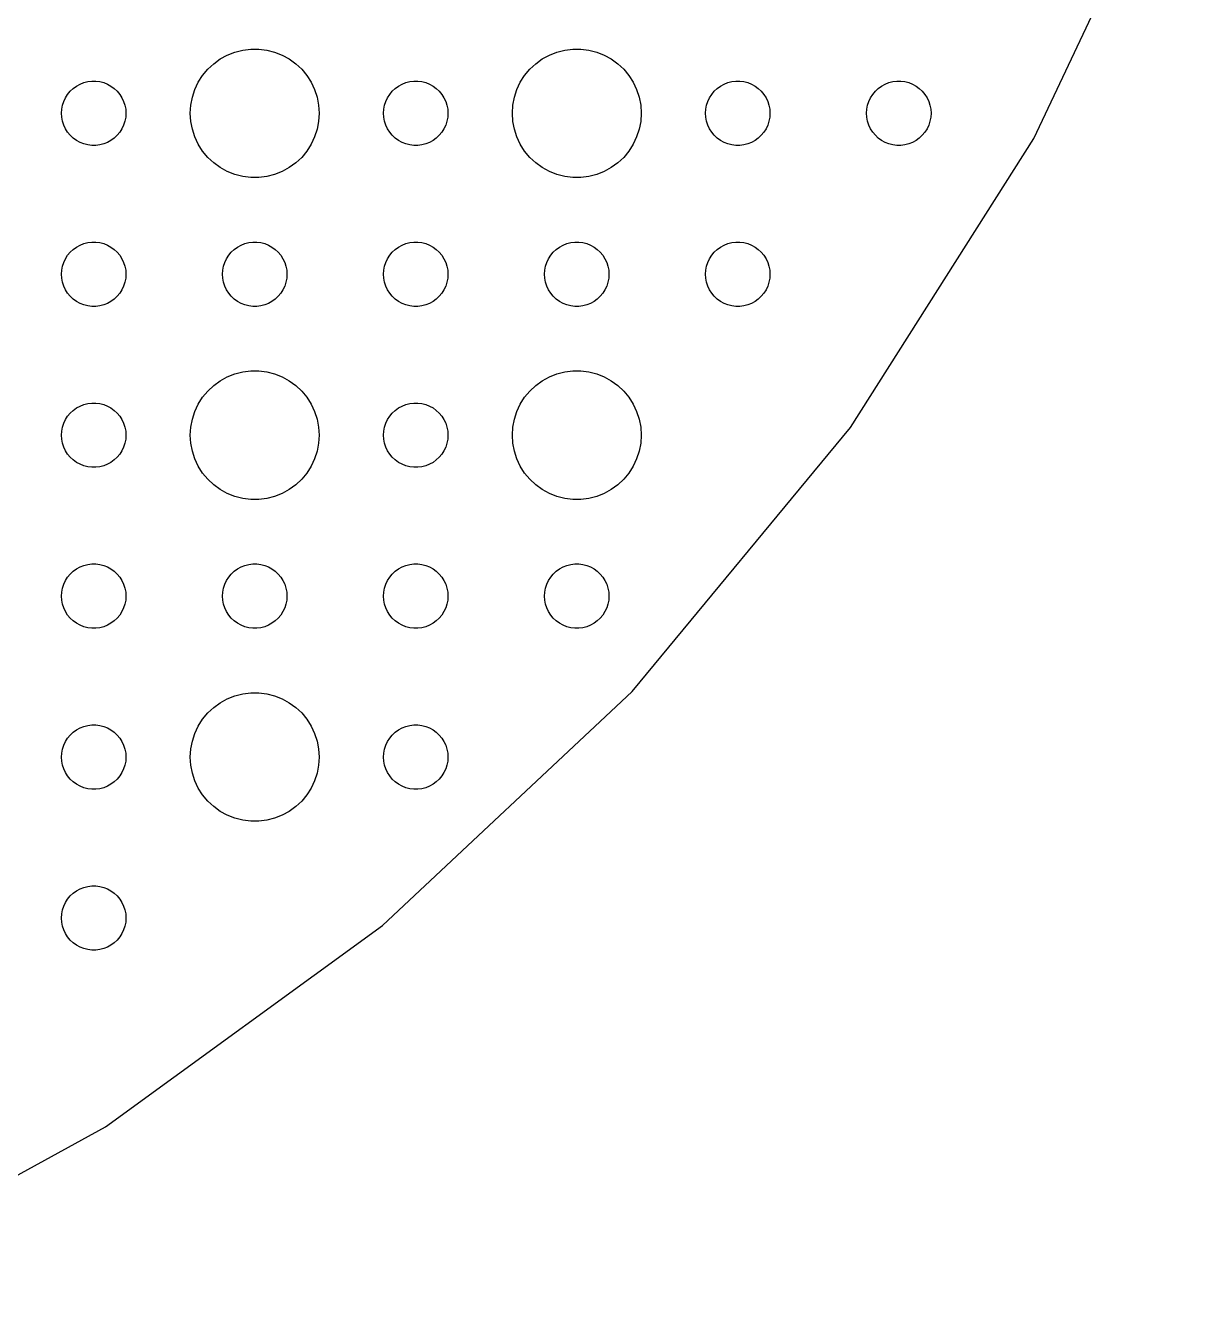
# Model space of a CAD drawing. Header units: metres. Extents: x -127 to 127, y -127 to 127.
# Drawn here: x 64.3 to 118.1, y -114.9 to -55.9 of the extents above; entities that cross this region are included whole.
import ezdxf

# ---------------------------------------------------------------- set-up
doc = ezdxf.new("R2010")
doc.units = ezdxf.units.M

msp = doc.modelspace()

# ---------------------------------------------------------------- linework, layer by layer
for p, q in [((111.291, -61.1827), (118.082, -46.7518)), ((73.7227, -57.2855), (74.073, -57.1468)), ((74.073, -57.1468), (74.4379, -57.0531)), ((74.4379, -57.0531), (74.8116, -57.0059)), ((74.8116, -57.0059), (75.1884, -57.0059)), ((75.1884, -57.0059), (75.5621, -57.0531)), ((75.5621, -57.0531), (75.927, -57.1468)), ((75.927, -57.1468), (76.2773, -57.2855)), ((88.7227, -57.2855), (89.073, -57.1468)), ((89.073, -57.1468), (89.4379, -57.0531)), ((89.4379, -57.0531), (89.8116, -57.0059)), ((89.8116, -57.0059), (90.1884, -57.0059)), ((90.1884, -57.0059), (90.5621, -57.0531)), ((90.5621, -57.0531), (90.927, -57.1468)), ((90.927, -57.1468), (91.2773, -57.2855)), ((72.8131, -57.9464), (73.0877, -57.6885)), ((73.0877, -57.6885), (73.3925, -57.467)), ((73.3925, -57.467), (73.7227, -57.2855)), ((76.2773, -57.2855), (76.6075, -57.467)), ((76.6075, -57.467), (76.9123, -57.6885)), ((76.9123, -57.6885), (77.1869, -57.9464)), ((87.8131, -57.9464), (88.0877, -57.6885)), ((88.0877, -57.6885), (88.3925, -57.467)), ((88.3925, -57.467), (88.7227, -57.2855)), ((91.2773, -57.2855), (91.6075, -57.467)), ((91.6075, -57.467), (91.9123, -57.6885)), ((91.9123, -57.6885), (92.1869, -57.9464)), ((72.3711, -58.5547), (72.573, -58.2366)), ((72.573, -58.2366), (72.8131, -57.9464)), ((77.1869, -57.9464), (77.427, -58.2366)), ((77.427, -58.2366), (77.6289, -58.5547)), ((87.3711, -58.5547), (87.573, -58.2366)), ((87.573, -58.2366), (87.8131, -57.9464)), ((92.1869, -57.9464), (92.427, -58.2366)), ((92.427, -58.2366), (92.6289, -58.5547)), ((66.2865, -59.1183), (66.4065, -58.9732)), ((66.4065, -58.9732), (66.5439, -58.8442)), ((66.5439, -58.8442), (66.6963, -58.7335)), ((66.6963, -58.7335), (66.8613, -58.6428)), ((66.8613, -58.6428), (67.0365, -58.5734)), ((67.0365, -58.5734), (67.2189, -58.5266)), ((67.2189, -58.5266), (67.4058, -58.503)), ((67.4058, -58.503), (67.5942, -58.503)), ((67.5942, -58.503), (67.7811, -58.5266)), ((67.7811, -58.5266), (67.9635, -58.5734)), ((67.9635, -58.5734), (68.1387, -58.6428)), ((68.1387, -58.6428), (68.3037, -58.7335)), ((68.3037, -58.7335), (68.4561, -58.8442)), ((68.4561, -58.8442), (68.5934, -58.9732)), ((68.5934, -58.9732), (68.7135, -59.1183)), ((72.0943, -59.2539), (72.2107, -58.8956)), ((72.2107, -58.8956), (72.3711, -58.5547)), ((77.6289, -58.5547), (77.7893, -58.8956)), ((77.7893, -58.8956), (77.9057, -59.2539)), ((81.2865, -59.1183), (81.4065, -58.9732)), ((81.4065, -58.9732), (81.5439, -58.8442)), ((81.5439, -58.8442), (81.6963, -58.7335)), ((81.6963, -58.7335), (81.8613, -58.6428)), ((81.8613, -58.6428), (82.0365, -58.5734)), ((82.0365, -58.5734), (82.2189, -58.5266)), ((82.2189, -58.5266), (82.4058, -58.503)), ((82.4058, -58.503), (82.5942, -58.503)), ((82.5942, -58.503), (82.7811, -58.5266)), ((82.7811, -58.5266), (82.9635, -58.5734)), ((82.9635, -58.5734), (83.1387, -58.6428)), ((83.1387, -58.6428), (83.3037, -58.7335)), ((83.3037, -58.7335), (83.4561, -58.8442)), ((83.4561, -58.8442), (83.5934, -58.9732)), ((83.5934, -58.9732), (83.7135, -59.1183)), ((87.0943, -59.2539), (87.2107, -58.8956)), ((87.2107, -58.8956), (87.3711, -58.5547)), ((92.6289, -58.5547), (92.7893, -58.8956)), ((92.7893, -58.8956), (92.9057, -59.2539)), ((96.2865, -59.1183), (96.4065, -58.9732)), ((96.4065, -58.9732), (96.5439, -58.8442)), ((96.5439, -58.8442), (96.6963, -58.7335)), ((96.6963, -58.7335), (96.8613, -58.6428)), ((96.8613, -58.6428), (97.0365, -58.5734)), ((97.0365, -58.5734), (97.2189, -58.5266)), ((97.2189, -58.5266), (97.4058, -58.503)), ((97.4058, -58.503), (97.5942, -58.503)), ((97.5942, -58.503), (97.7811, -58.5266)), ((97.7811, -58.5266), (97.9635, -58.5734)), ((97.9635, -58.5734), (98.1387, -58.6428)), ((98.1387, -58.6428), (98.3037, -58.7335)), ((98.3037, -58.7335), (98.4561, -58.8442)), ((98.4561, -58.8442), (98.5934, -58.9732)), ((98.5934, -58.9732), (98.7135, -59.1183)), ((103.786, -59.1183), (103.907, -58.9732)), ((103.907, -58.9732), (104.044, -58.8442)), ((104.044, -58.8442), (104.196, -58.7335)), ((104.196, -58.7335), (104.361, -58.6428)), ((104.361, -58.6428), (104.536, -58.5734)), ((104.536, -58.5734), (104.719, -58.5266)), ((104.719, -58.5266), (104.906, -58.503)), ((104.906, -58.503), (105.094, -58.503)), ((105.094, -58.503), (105.281, -58.5266)), ((105.281, -58.5266), (105.464, -58.5734)), ((105.464, -58.5734), (105.639, -58.6428)), ((105.639, -58.6428), (105.804, -58.7335)), ((105.804, -58.7335), (105.956, -58.8442)), ((105.956, -58.8442), (106.093, -58.9732)), ((106.093, -58.9732), (106.214, -59.1183)), ((66.0471, -59.627), (66.1053, -59.4478)), ((66.1053, -59.4478), (66.1855, -59.2774)), ((66.1855, -59.2774), (66.2865, -59.1183)), ((68.7135, -59.1183), (68.8145, -59.2774)), ((68.8145, -59.2774), (68.8947, -59.4478)), ((68.8947, -59.4478), (68.9529, -59.627)), ((72.0237, -59.624), (72.0943, -59.2539)), ((77.9057, -59.2539), (77.9763, -59.624)), ((81.0471, -59.627), (81.1053, -59.4478)), ((81.1053, -59.4478), (81.1855, -59.2774)), ((81.1855, -59.2774), (81.2865, -59.1183)), ((83.7135, -59.1183), (83.8145, -59.2774)), ((83.8145, -59.2774), (83.8947, -59.4478)), ((83.8947, -59.4478), (83.9529, -59.627)), ((87.0237, -59.624), (87.0943, -59.2539)), ((92.9057, -59.2539), (92.9763, -59.624)), ((96.0471, -59.627), (96.1053, -59.4478)), ((96.1053, -59.4478), (96.1855, -59.2774)), ((96.1855, -59.2774), (96.2865, -59.1183)), ((98.7135, -59.1183), (98.8145, -59.2774)), ((98.8145, -59.2774), (98.8947, -59.4478)), ((98.8947, -59.4478), (98.9529, -59.627)), ((103.547, -59.627), (103.605, -59.4478)), ((103.605, -59.4478), (103.686, -59.2774)), ((103.686, -59.2774), (103.786, -59.1183)), ((106.214, -59.1183), (106.314, -59.2774)), ((106.314, -59.2774), (106.395, -59.4478)), ((106.395, -59.4478), (106.453, -59.627)), ((66, -60), (66.0118, -59.812)), ((66.0118, -60.188), (66, -60)), ((66.0118, -59.812), (66.0471, -59.627)), ((66.0471, -60.373), (66.0118, -60.188)), ((68.9529, -59.627), (68.9882, -59.812)), ((68.9882, -60.188), (68.9529, -60.373)), ((68.9882, -59.812), (69, -60)), ((69, -60), (68.9882, -60.188)), ((72, -60), (72.0237, -59.624)), ((72.0237, -60.376), (72, -60)), ((77.9763, -59.624), (78, -60)), ((78, -60), (77.9763, -60.376)), ((81, -60), (81.0118, -59.812)), ((81.0118, -60.188), (81, -60)), ((81.0118, -59.812), (81.0471, -59.627)), ((81.0471, -60.373), (81.0118, -60.188)), ((83.9529, -59.627), (83.9882, -59.812)), ((83.9882, -60.188), (83.9529, -60.373)), ((83.9882, -59.812), (84, -60)), ((84, -60), (83.9882, -60.188)), ((87, -60), (87.0237, -59.624)), ((87.0237, -60.376), (87, -60)), ((92.9763, -59.624), (93, -60)), ((93, -60), (92.9763, -60.376)), ((96, -60), (96.0118, -59.812)), ((96.0118, -60.188), (96, -60)), ((96.0118, -59.812), (96.0471, -59.627)), ((96.0471, -60.373), (96.0118, -60.188)), ((98.9529, -59.627), (98.9882, -59.812)), ((98.9882, -60.188), (98.9529, -60.373)), ((98.9882, -59.812), (99, -60)), ((99, -60), (98.9882, -60.188)), ((103.5, -60), (103.512, -59.812)), ((103.512, -60.188), (103.5, -60)), ((103.512, -59.812), (103.547, -59.627)), ((103.547, -60.373), (103.512, -60.188)), ((106.453, -59.627), (106.488, -59.812)), ((106.488, -60.188), (106.453, -60.373)), ((106.488, -59.812), (106.5, -60)), ((106.5, -60), (106.488, -60.188)), ((66.1053, -60.5522), (66.0471, -60.373)), ((66.1855, -60.7226), (66.1053, -60.5522)), ((66.2865, -60.8817), (66.1855, -60.7226)), ((68.8145, -60.7226), (68.7135, -60.8817)), ((68.8947, -60.5522), (68.8145, -60.7226)), ((68.9529, -60.373), (68.8947, -60.5522)), ((72.0943, -60.7461), (72.0237, -60.376)), ((72.2107, -61.1044), (72.0943, -60.7461)), ((77.9057, -60.7461), (77.7893, -61.1044)), ((77.9763, -60.376), (77.9057, -60.7461)), ((81.1053, -60.5522), (81.0471, -60.373)), ((81.1855, -60.7226), (81.1053, -60.5522)), ((81.2865, -60.8817), (81.1855, -60.7226)), ((83.8145, -60.7226), (83.7135, -60.8817)), ((83.8947, -60.5522), (83.8145, -60.7226)), ((83.9529, -60.373), (83.8947, -60.5522)), ((87.0943, -60.7461), (87.0237, -60.376)), ((87.2107, -61.1044), (87.0943, -60.7461)), ((92.9057, -60.7461), (92.7893, -61.1044)), ((92.9763, -60.376), (92.9057, -60.7461)), ((96.1053, -60.5522), (96.0471, -60.373)), ((96.1855, -60.7226), (96.1053, -60.5522)), ((96.2865, -60.8817), (96.1855, -60.7226)), ((98.8145, -60.7226), (98.7135, -60.8817)), ((98.8947, -60.5522), (98.8145, -60.7226)), ((98.9529, -60.373), (98.8947, -60.5522)), ((103.605, -60.5522), (103.547, -60.373)), ((103.686, -60.7226), (103.605, -60.5522)), ((103.786, -60.8817), (103.686, -60.7226)), ((106.314, -60.7226), (106.214, -60.8817)), ((106.395, -60.5522), (106.314, -60.7226)), ((106.453, -60.373), (106.395, -60.5522)), ((66.4065, -61.0268), (66.2865, -60.8817)), ((66.5439, -61.1558), (66.4065, -61.0268)), ((66.6963, -61.2665), (66.5439, -61.1558)), ((66.8613, -61.3572), (66.6963, -61.2665)), ((67.0365, -61.4266), (66.8613, -61.3572)), ((68.1387, -61.3572), (67.9635, -61.4266)), ((68.3037, -61.2665), (68.1387, -61.3572)), ((68.4561, -61.1558), (68.3037, -61.2665)), ((68.5934, -61.0268), (68.4561, -61.1558)), ((68.7135, -60.8817), (68.5934, -61.0268)), ((72.3711, -61.4453), (72.2107, -61.1044)), ((77.7893, -61.1044), (77.6289, -61.4453)), ((81.4065, -61.0268), (81.2865, -60.8817)), ((81.5439, -61.1558), (81.4065, -61.0268)), ((81.6963, -61.2665), (81.5439, -61.1558)), ((81.8613, -61.3572), (81.6963, -61.2665)), ((82.0365, -61.4266), (81.8613, -61.3572)), ((83.1387, -61.3572), (82.9635, -61.4266)), ((83.3037, -61.2665), (83.1387, -61.3572)), ((83.4561, -61.1558), (83.3037, -61.2665)), ((83.5934, -61.0268), (83.4561, -61.1558)), ((83.7135, -60.8817), (83.5934, -61.0268)), ((87.3711, -61.4453), (87.2107, -61.1044)), ((92.7893, -61.1044), (92.6289, -61.4453)), ((96.4065, -61.0268), (96.2865, -60.8817)), ((96.5439, -61.1558), (96.4065, -61.0268)), ((96.6963, -61.2665), (96.5439, -61.1558)), ((96.8613, -61.3572), (96.6963, -61.2665)), ((97.0365, -61.4266), (96.8613, -61.3572)), ((98.1387, -61.3572), (97.9635, -61.4266)), ((98.3037, -61.2665), (98.1387, -61.3572)), ((98.4561, -61.1558), (98.3037, -61.2665)), ((98.5934, -61.0268), (98.4561, -61.1558)), ((98.7135, -60.8817), (98.5934, -61.0268)), ((102.745, -74.6487), (111.291, -61.1827)), ((103.907, -61.0268), (103.786, -60.8817)), ((104.044, -61.1558), (103.907, -61.0268)), ((104.196, -61.2665), (104.044, -61.1558)), ((104.361, -61.3572), (104.196, -61.2665)), ((104.536, -61.4266), (104.361, -61.3572)), ((105.639, -61.3572), (105.464, -61.4266)), ((105.804, -61.2665), (105.639, -61.3572)), ((105.956, -61.1558), (105.804, -61.2665)), ((106.093, -61.0268), (105.956, -61.1558)), ((106.214, -60.8817), (106.093, -61.0268)), ((67.2189, -61.4734), (67.0365, -61.4266)), ((67.4058, -61.497), (67.2189, -61.4734)), ((67.5942, -61.497), (67.4058, -61.497)), ((67.7811, -61.4734), (67.5942, -61.497)), ((67.9635, -61.4266), (67.7811, -61.4734)), ((72.573, -61.7634), (72.3711, -61.4453)), ((72.8131, -62.0536), (72.573, -61.7634)), ((77.427, -61.7634), (77.1869, -62.0536)), ((77.6289, -61.4453), (77.427, -61.7634)), ((82.2189, -61.4734), (82.0365, -61.4266)), ((82.4058, -61.497), (82.2189, -61.4734)), ((82.5942, -61.497), (82.4058, -61.497)), ((82.7811, -61.4734), (82.5942, -61.497)), ((82.9635, -61.4266), (82.7811, -61.4734)), ((87.573, -61.7634), (87.3711, -61.4453)), ((87.8131, -62.0536), (87.573, -61.7634)), ((92.427, -61.7634), (92.1869, -62.0536)), ((92.6289, -61.4453), (92.427, -61.7634)), ((97.2189, -61.4734), (97.0365, -61.4266)), ((97.4058, -61.497), (97.2189, -61.4734)), ((97.5942, -61.497), (97.4058, -61.497)), ((97.7811, -61.4734), (97.5942, -61.497)), ((97.9635, -61.4266), (97.7811, -61.4734)), ((104.719, -61.4734), (104.536, -61.4266)), ((104.906, -61.497), (104.719, -61.4734)), ((105.094, -61.497), (104.906, -61.497)), ((105.281, -61.4734), (105.094, -61.497)), ((105.464, -61.4266), (105.281, -61.4734)), ((73.0877, -62.3115), (72.8131, -62.0536)), ((73.3925, -62.533), (73.0877, -62.3115)), ((73.7227, -62.7145), (73.3925, -62.533)), ((76.6075, -62.533), (76.2773, -62.7145)), ((76.9123, -62.3115), (76.6075, -62.533)), ((77.1869, -62.0536), (76.9123, -62.3115)), ((88.0877, -62.3115), (87.8131, -62.0536)), ((88.3925, -62.533), (88.0877, -62.3115)), ((88.7227, -62.7145), (88.3925, -62.533)), ((91.6075, -62.533), (91.2773, -62.7145)), ((91.9123, -62.3115), (91.6075, -62.533)), ((92.1869, -62.0536), (91.9123, -62.3115)), ((74.073, -62.8532), (73.7227, -62.7145)), ((74.4379, -62.9469), (74.073, -62.8532)), ((74.8116, -62.9941), (74.4379, -62.9469)), ((75.1884, -62.9941), (74.8116, -62.9941)), ((75.5621, -62.9469), (75.1884, -62.9941)), ((75.927, -62.8532), (75.5621, -62.9469)), ((76.2773, -62.7145), (75.927, -62.8532)), ((89.073, -62.8532), (88.7227, -62.7145)), ((89.4379, -62.9469), (89.073, -62.8532)), ((89.8116, -62.9941), (89.4379, -62.9469)), ((90.1884, -62.9941), (89.8116, -62.9941)), ((90.5621, -62.9469), (90.1884, -62.9941)), ((90.927, -62.8532), (90.5621, -62.9469)), ((91.2773, -62.7145), (90.927, -62.8532)), ((66.8613, -66.1428), (67.0365, -66.0734)), ((67.0365, -66.0734), (67.2189, -66.0266)), ((67.2189, -66.0266), (67.4058, -66.003)), ((67.4058, -66.003), (67.5942, -66.003)), ((67.5942, -66.003), (67.7811, -66.0266)), ((67.7811, -66.0266), (67.9635, -66.0734)), ((67.9635, -66.0734), (68.1387, -66.1428)), ((74.3613, -66.1428), (74.5365, -66.0734)), ((74.5365, -66.0734), (74.7189, -66.0266)), ((74.7189, -66.0266), (74.9058, -66.003)), ((74.9058, -66.003), (75.0942, -66.003)), ((75.0942, -66.003), (75.2811, -66.0266)), ((75.2811, -66.0266), (75.4635, -66.0734)), ((75.4635, -66.0734), (75.6387, -66.1428)), ((81.8613, -66.1428), (82.0365, -66.0734)), ((82.0365, -66.0734), (82.2189, -66.0266)), ((82.2189, -66.0266), (82.4058, -66.003)), ((82.4058, -66.003), (82.5942, -66.003)), ((82.5942, -66.003), (82.7811, -66.0266)), ((82.7811, -66.0266), (82.9635, -66.0734)), ((82.9635, -66.0734), (83.1387, -66.1428)), ((89.3613, -66.1428), (89.5365, -66.0734)), ((89.5365, -66.0734), (89.7189, -66.0266)), ((89.7189, -66.0266), (89.9058, -66.003)), ((89.9058, -66.003), (90.0942, -66.003)), ((90.0942, -66.003), (90.2811, -66.0266)), ((90.2811, -66.0266), (90.4635, -66.0734)), ((90.4635, -66.0734), (90.6387, -66.1428)), ((96.8613, -66.1428), (97.0365, -66.0734)), ((97.0365, -66.0734), (97.2189, -66.0266)), ((97.2189, -66.0266), (97.4058, -66.003)), ((97.4058, -66.003), (97.5942, -66.003)), ((97.5942, -66.003), (97.7811, -66.0266)), ((97.7811, -66.0266), (97.9635, -66.0734)), ((97.9635, -66.0734), (98.1387, -66.1428)), ((66.1855, -66.7774), (66.2865, -66.6183)), ((66.2865, -66.6183), (66.4065, -66.4732)), ((66.4065, -66.4732), (66.5439, -66.3442)), ((66.5439, -66.3442), (66.6963, -66.2335)), ((66.6963, -66.2335), (66.8613, -66.1428)), ((68.1387, -66.1428), (68.3037, -66.2335)), ((68.3037, -66.2335), (68.4561, -66.3442)), ((68.4561, -66.3442), (68.5934, -66.4732)), ((68.5934, -66.4732), (68.7135, -66.6183)), ((68.7135, -66.6183), (68.8145, -66.7774)), ((73.6855, -66.7774), (73.7865, -66.6183)), ((73.7865, -66.6183), (73.9065, -66.4732)), ((73.9065, -66.4732), (74.0439, -66.3442)), ((74.0439, -66.3442), (74.1963, -66.2335)), ((74.1963, -66.2335), (74.3613, -66.1428)), ((75.6387, -66.1428), (75.8037, -66.2335)), ((75.8037, -66.2335), (75.9561, -66.3442)), ((75.9561, -66.3442), (76.0934, -66.4732)), ((76.0934, -66.4732), (76.2135, -66.6183)), ((76.2135, -66.6183), (76.3145, -66.7774)), ((81.1855, -66.7774), (81.2865, -66.6183)), ((81.2865, -66.6183), (81.4065, -66.4732)), ((81.4065, -66.4732), (81.5439, -66.3442)), ((81.5439, -66.3442), (81.6963, -66.2335)), ((81.6963, -66.2335), (81.8613, -66.1428)), ((83.1387, -66.1428), (83.3037, -66.2335)), ((83.3037, -66.2335), (83.4561, -66.3442)), ((83.4561, -66.3442), (83.5934, -66.4732)), ((83.5934, -66.4732), (83.7135, -66.6183)), ((83.7135, -66.6183), (83.8145, -66.7774)), ((88.6855, -66.7774), (88.7865, -66.6183)), ((88.7865, -66.6183), (88.9065, -66.4732)), ((88.9065, -66.4732), (89.0439, -66.3442)), ((89.0439, -66.3442), (89.1963, -66.2335)), ((89.1963, -66.2335), (89.3613, -66.1428)), ((90.6387, -66.1428), (90.8037, -66.2335)), ((90.8037, -66.2335), (90.9561, -66.3442)), ((90.9561, -66.3442), (91.0934, -66.4732)), ((91.0934, -66.4732), (91.2135, -66.6183)), ((91.2135, -66.6183), (91.3145, -66.7774)), ((96.1855, -66.7774), (96.2865, -66.6183)), ((96.2865, -66.6183), (96.4065, -66.4732)), ((96.4065, -66.4732), (96.5439, -66.3442)), ((96.5439, -66.3442), (96.6963, -66.2335)), ((96.6963, -66.2335), (96.8613, -66.1428)), ((98.1387, -66.1428), (98.3037, -66.2335)), ((98.3037, -66.2335), (98.4561, -66.3442)), ((98.4561, -66.3442), (98.5934, -66.4732)), ((98.5934, -66.4732), (98.7135, -66.6183)), ((98.7135, -66.6183), (98.8145, -66.7774)), ((66.0118, -67.312), (66.0471, -67.127)), ((66.0471, -67.127), (66.1053, -66.9478)), ((66.1053, -66.9478), (66.1855, -66.7774)), ((68.8145, -66.7774), (68.8947, -66.9478)), ((68.8947, -66.9478), (68.9529, -67.127)), ((68.9529, -67.127), (68.9882, -67.312)), ((73.5118, -67.312), (73.5471, -67.127)), ((73.5471, -67.127), (73.6053, -66.9478)), ((73.6053, -66.9478), (73.6855, -66.7774)), ((76.3145, -66.7774), (76.3947, -66.9478)), ((76.3947, -66.9478), (76.4529, -67.127)), ((76.4529, -67.127), (76.4882, -67.312)), ((81.0118, -67.312), (81.0471, -67.127)), ((81.0471, -67.127), (81.1053, -66.9478)), ((81.1053, -66.9478), (81.1855, -66.7774)), ((83.8145, -66.7774), (83.8947, -66.9478)), ((83.8947, -66.9478), (83.9529, -67.127)), ((83.9529, -67.127), (83.9882, -67.312)), ((88.5118, -67.312), (88.5471, -67.127)), ((88.5471, -67.127), (88.6053, -66.9478)), ((88.6053, -66.9478), (88.6855, -66.7774)), ((91.3145, -66.7774), (91.3947, -66.9478)), ((91.3947, -66.9478), (91.4529, -67.127)), ((91.4529, -67.127), (91.4882, -67.312)), ((96.0118, -67.312), (96.0471, -67.127)), ((96.0471, -67.127), (96.1053, -66.9478)), ((96.1053, -66.9478), (96.1855, -66.7774)), ((98.8145, -66.7774), (98.8947, -66.9478)), ((98.8947, -66.9478), (98.9529, -67.127)), ((98.9529, -67.127), (98.9882, -67.312)), ((66, -67.5), (66.0118, -67.312)), ((66.0118, -67.688), (66, -67.5)), ((66.0471, -67.873), (66.0118, -67.688)), ((68.9882, -67.688), (68.9529, -67.873)), ((68.9882, -67.312), (69, -67.5)), ((69, -67.5), (68.9882, -67.688)), ((73.5, -67.5), (73.5118, -67.312)), ((73.5118, -67.688), (73.5, -67.5)), ((73.5471, -67.873), (73.5118, -67.688)), ((76.4882, -67.688), (76.4529, -67.873)), ((76.4882, -67.312), (76.5, -67.5)), ((76.5, -67.5), (76.4882, -67.688)), ((81, -67.5), (81.0118, -67.312)), ((81.0118, -67.688), (81, -67.5)), ((81.0471, -67.873), (81.0118, -67.688)), ((83.9882, -67.688), (83.9529, -67.873)), ((83.9882, -67.312), (84, -67.5)), ((84, -67.5), (83.9882, -67.688)), ((88.5, -67.5), (88.5118, -67.312)), ((88.5118, -67.688), (88.5, -67.5)), ((88.5471, -67.873), (88.5118, -67.688)), ((91.4882, -67.688), (91.4529, -67.873)), ((91.4882, -67.312), (91.5, -67.5)), ((91.5, -67.5), (91.4882, -67.688)), ((96, -67.5), (96.0118, -67.312)), ((96.0118, -67.688), (96, -67.5)), ((96.0471, -67.873), (96.0118, -67.688)), ((98.9882, -67.688), (98.9529, -67.873)), ((98.9882, -67.312), (99, -67.5)), ((99, -67.5), (98.9882, -67.688)), ((66.1053, -68.0522), (66.0471, -67.873)), ((66.1855, -68.2226), (66.1053, -68.0522)), ((66.2865, -68.3817), (66.1855, -68.2226)), ((66.4065, -68.5268), (66.2865, -68.3817)), ((68.7135, -68.3817), (68.5934, -68.5268)), ((68.8145, -68.2226), (68.7135, -68.3817)), ((68.8947, -68.0522), (68.8145, -68.2226)), ((68.9529, -67.873), (68.8947, -68.0522)), ((73.6053, -68.0522), (73.5471, -67.873)), ((73.6855, -68.2226), (73.6053, -68.0522)), ((73.7865, -68.3817), (73.6855, -68.2226)), ((73.9065, -68.5268), (73.7865, -68.3817)), ((76.2135, -68.3817), (76.0934, -68.5268)), ((76.3145, -68.2226), (76.2135, -68.3817)), ((76.3947, -68.0522), (76.3145, -68.2226)), ((76.4529, -67.873), (76.3947, -68.0522)), ((81.1053, -68.0522), (81.0471, -67.873)), ((81.1855, -68.2226), (81.1053, -68.0522)), ((81.2865, -68.3817), (81.1855, -68.2226)), ((81.4065, -68.5268), (81.2865, -68.3817)), ((83.7135, -68.3817), (83.5934, -68.5268)), ((83.8145, -68.2226), (83.7135, -68.3817)), ((83.8947, -68.0522), (83.8145, -68.2226)), ((83.9529, -67.873), (83.8947, -68.0522)), ((88.6053, -68.0522), (88.5471, -67.873)), ((88.6855, -68.2226), (88.6053, -68.0522)), ((88.7865, -68.3817), (88.6855, -68.2226)), ((88.9065, -68.5268), (88.7865, -68.3817)), ((91.2135, -68.3817), (91.0934, -68.5268)), ((91.3145, -68.2226), (91.2135, -68.3817)), ((91.3947, -68.0522), (91.3145, -68.2226)), ((91.4529, -67.873), (91.3947, -68.0522)), ((96.1053, -68.0522), (96.0471, -67.873)), ((96.1855, -68.2226), (96.1053, -68.0522)), ((96.2865, -68.3817), (96.1855, -68.2226)), ((96.4065, -68.5268), (96.2865, -68.3817)), ((98.7135, -68.3817), (98.5934, -68.5268)), ((98.8145, -68.2226), (98.7135, -68.3817)), ((98.8947, -68.0522), (98.8145, -68.2226)), ((98.9529, -67.873), (98.8947, -68.0522)), ((66.5439, -68.6558), (66.4065, -68.5268)), ((66.6963, -68.7665), (66.5439, -68.6558)), ((66.8613, -68.8572), (66.6963, -68.7665)), ((67.0365, -68.9266), (66.8613, -68.8572)), ((67.2189, -68.9734), (67.0365, -68.9266)), ((67.4058, -68.997), (67.2189, -68.9734)), ((67.5942, -68.997), (67.4058, -68.997)), ((67.7811, -68.9734), (67.5942, -68.997)), ((67.9635, -68.9266), (67.7811, -68.9734)), ((68.1387, -68.8572), (67.9635, -68.9266)), ((68.3037, -68.7665), (68.1387, -68.8572)), ((68.4561, -68.6558), (68.3037, -68.7665)), ((68.5934, -68.5268), (68.4561, -68.6558)), ((74.0439, -68.6558), (73.9065, -68.5268)), ((74.1963, -68.7665), (74.0439, -68.6558)), ((74.3613, -68.8572), (74.1963, -68.7665)), ((74.5365, -68.9266), (74.3613, -68.8572)), ((74.7189, -68.9734), (74.5365, -68.9266)), ((74.9058, -68.997), (74.7189, -68.9734)), ((75.0942, -68.997), (74.9058, -68.997)), ((75.2811, -68.9734), (75.0942, -68.997)), ((75.4635, -68.9266), (75.2811, -68.9734)), ((75.6387, -68.8572), (75.4635, -68.9266)), ((75.8037, -68.7665), (75.6387, -68.8572)), ((75.9561, -68.6558), (75.8037, -68.7665)), ((76.0934, -68.5268), (75.9561, -68.6558)), ((81.5439, -68.6558), (81.4065, -68.5268)), ((81.6963, -68.7665), (81.5439, -68.6558)), ((81.8613, -68.8572), (81.6963, -68.7665)), ((82.0365, -68.9266), (81.8613, -68.8572)), ((82.2189, -68.9734), (82.0365, -68.9266)), ((82.4058, -68.997), (82.2189, -68.9734)), ((82.5942, -68.997), (82.4058, -68.997)), ((82.7811, -68.9734), (82.5942, -68.997)), ((82.9635, -68.9266), (82.7811, -68.9734)), ((83.1387, -68.8572), (82.9635, -68.9266)), ((83.3037, -68.7665), (83.1387, -68.8572)), ((83.4561, -68.6558), (83.3037, -68.7665)), ((83.5934, -68.5268), (83.4561, -68.6558)), ((89.0439, -68.6558), (88.9065, -68.5268)), ((89.1963, -68.7665), (89.0439, -68.6558)), ((89.3613, -68.8572), (89.1963, -68.7665)), ((89.5365, -68.9266), (89.3613, -68.8572)), ((89.7189, -68.9734), (89.5365, -68.9266)), ((89.9058, -68.997), (89.7189, -68.9734)), ((90.0942, -68.997), (89.9058, -68.997)), ((90.2811, -68.9734), (90.0942, -68.997)), ((90.4635, -68.9266), (90.2811, -68.9734)), ((90.6387, -68.8572), (90.4635, -68.9266)), ((90.8037, -68.7665), (90.6387, -68.8572)), ((90.9561, -68.6558), (90.8037, -68.7665)), ((91.0934, -68.5268), (90.9561, -68.6558)), ((96.5439, -68.6558), (96.4065, -68.5268)), ((96.6963, -68.7665), (96.5439, -68.6558)), ((96.8613, -68.8572), (96.6963, -68.7665)), ((97.0365, -68.9266), (96.8613, -68.8572)), ((97.2189, -68.9734), (97.0365, -68.9266)), ((97.4058, -68.997), (97.2189, -68.9734)), ((97.5942, -68.997), (97.4058, -68.997)), ((97.7811, -68.9734), (97.5942, -68.997)), ((97.9635, -68.9266), (97.7811, -68.9734)), ((98.1387, -68.8572), (97.9635, -68.9266)), ((98.3037, -68.7665), (98.1387, -68.8572)), ((98.4561, -68.6558), (98.3037, -68.7665)), ((98.5934, -68.5268), (98.4561, -68.6558)), ((73.0877, -72.6885), (73.3925, -72.467)), ((73.3925, -72.467), (73.7227, -72.2855)), ((73.7227, -72.2855), (74.073, -72.1468)), ((74.073, -72.1468), (74.4379, -72.0531)), ((74.4379, -72.0531), (74.8116, -72.0059)), ((74.8116, -72.0059), (75.1884, -72.0059)), ((75.1884, -72.0059), (75.5621, -72.0531)), ((75.5621, -72.0531), (75.927, -72.1468)), ((75.927, -72.1468), (76.2773, -72.2855)), ((76.2773, -72.2855), (76.6075, -72.467)), ((76.6075, -72.467), (76.9123, -72.6885)), ((88.0877, -72.6885), (88.3925, -72.467)), ((88.3925, -72.467), (88.7227, -72.2855)), ((88.7227, -72.2855), (89.073, -72.1468)), ((89.073, -72.1468), (89.4379, -72.0531)), ((89.4379, -72.0531), (89.8116, -72.0059)), ((89.8116, -72.0059), (90.1884, -72.0059)), ((90.1884, -72.0059), (90.5621, -72.0531)), ((90.5621, -72.0531), (90.927, -72.1468)), ((90.927, -72.1468), (91.2773, -72.2855)), ((91.2773, -72.2855), (91.6075, -72.467)), ((91.6075, -72.467), (91.9123, -72.6885)), ((72.573, -73.2366), (72.8131, -72.9464)), ((72.8131, -72.9464), (73.0877, -72.6885)), ((76.9123, -72.6885), (77.1869, -72.9464)), ((77.1869, -72.9464), (77.427, -73.2366)), ((87.573, -73.2366), (87.8131, -72.9464)), ((87.8131, -72.9464), (88.0877, -72.6885)), ((91.9123, -72.6885), (92.1869, -72.9464)), ((92.1869, -72.9464), (92.427, -73.2366)), ((66.5439, -73.8442), (66.6963, -73.7335)), ((66.6963, -73.7335), (66.8613, -73.6428)), ((66.8613, -73.6428), (67.0365, -73.5734)), ((67.0365, -73.5734), (67.2189, -73.5266)), ((67.2189, -73.5266), (67.4058, -73.503)), ((67.4058, -73.503), (67.5942, -73.503)), ((67.5942, -73.503), (67.7811, -73.5266)), ((67.7811, -73.5266), (67.9635, -73.5734)), ((67.9635, -73.5734), (68.1387, -73.6428)), ((68.1387, -73.6428), (68.3037, -73.7335)), ((68.3037, -73.7335), (68.4561, -73.8442)), ((72.2107, -73.8956), (72.3711, -73.5547)), ((72.3711, -73.5547), (72.573, -73.2366)), ((77.427, -73.2366), (77.6289, -73.5547)), ((77.6289, -73.5547), (77.7893, -73.8956)), ((81.5439, -73.8442), (81.6963, -73.7335)), ((81.6963, -73.7335), (81.8613, -73.6428)), ((81.8613, -73.6428), (82.0365, -73.5734)), ((82.0365, -73.5734), (82.2189, -73.5266)), ((82.2189, -73.5266), (82.4058, -73.503)), ((82.4058, -73.503), (82.5942, -73.503)), ((82.5942, -73.503), (82.7811, -73.5266)), ((82.7811, -73.5266), (82.9635, -73.5734)), ((82.9635, -73.5734), (83.1387, -73.6428)), ((83.1387, -73.6428), (83.3037, -73.7335)), ((83.3037, -73.7335), (83.4561, -73.8442)), ((87.2107, -73.8956), (87.3711, -73.5547)), ((87.3711, -73.5547), (87.573, -73.2366)), ((92.427, -73.2366), (92.6289, -73.5547)), ((92.6289, -73.5547), (92.7893, -73.8956)), ((66.1053, -74.4478), (66.1855, -74.2774)), ((66.1855, -74.2774), (66.2865, -74.1183)), ((66.2865, -74.1183), (66.4065, -73.9732)), ((66.4065, -73.9732), (66.5439, -73.8442)), ((68.4561, -73.8442), (68.5934, -73.9732)), ((68.5934, -73.9732), (68.7135, -74.1183)), ((68.7135, -74.1183), (68.8145, -74.2774)), ((68.8145, -74.2774), (68.8947, -74.4478)), ((72.0237, -74.624), (72.0943, -74.2539)), ((72.0943, -74.2539), (72.2107, -73.8956)), ((77.7893, -73.8956), (77.9057, -74.2539)), ((77.9057, -74.2539), (77.9763, -74.624)), ((81.1053, -74.4478), (81.1855, -74.2774)), ((81.1855, -74.2774), (81.2865, -74.1183)), ((81.2865, -74.1183), (81.4065, -73.9732)), ((81.4065, -73.9732), (81.5439, -73.8442)), ((83.4561, -73.8442), (83.5934, -73.9732)), ((83.5934, -73.9732), (83.7135, -74.1183)), ((83.7135, -74.1183), (83.8145, -74.2774)), ((83.8145, -74.2774), (83.8947, -74.4478)), ((87.0237, -74.624), (87.0943, -74.2539)), ((87.0943, -74.2539), (87.2107, -73.8956)), ((92.7893, -73.8956), (92.9057, -74.2539)), ((92.9057, -74.2539), (92.9763, -74.624)), ((66, -75), (66.0118, -74.812)), ((66.0118, -74.812), (66.0471, -74.627)), ((66.0471, -74.627), (66.1053, -74.4478)), ((68.8947, -74.4478), (68.9529, -74.627)), ((68.9529, -74.627), (68.9882, -74.812)), ((68.9882, -74.812), (69, -75)), ((72, -75), (72.0237, -74.624)), ((77.9763, -74.624), (78, -75)), ((81, -75), (81.0118, -74.812)), ((81.0118, -74.812), (81.0471, -74.627)), ((81.0471, -74.627), (81.1053, -74.4478)), ((83.8947, -74.4478), (83.9529, -74.627)), ((83.9529, -74.627), (83.9882, -74.812)), ((83.9882, -74.812), (84, -75)), ((87, -75), (87.0237, -74.624)), ((92.579, -86.9375), (102.745, -74.6487)), ((92.9763, -74.624), (93, -75)), ((66.0118, -75.188), (66, -75)), ((66.0471, -75.373), (66.0118, -75.188)), ((66.1053, -75.5522), (66.0471, -75.373)), ((68.9529, -75.373), (68.8947, -75.5522)), ((68.9882, -75.188), (68.9529, -75.373)), ((69, -75), (68.9882, -75.188)), ((72.0237, -75.376), (72, -75)), ((72.0943, -75.7461), (72.0237, -75.376)), ((77.9763, -75.376), (77.9057, -75.7461)), ((78, -75), (77.9763, -75.376)), ((81.0118, -75.188), (81, -75)), ((81.0471, -75.373), (81.0118, -75.188)), ((81.1053, -75.5522), (81.0471, -75.373)), ((83.9529, -75.373), (83.8947, -75.5522)), ((83.9882, -75.188), (83.9529, -75.373)), ((84, -75), (83.9882, -75.188)), ((87.0237, -75.376), (87, -75)), ((87.0943, -75.7461), (87.0237, -75.376)), ((92.9763, -75.376), (92.9057, -75.7461)), ((93, -75), (92.9763, -75.376)), ((66.1855, -75.7226), (66.1053, -75.5522)), ((66.2865, -75.8817), (66.1855, -75.7226)), ((66.4065, -76.0268), (66.2865, -75.8817)), ((66.5439, -76.1558), (66.4065, -76.0268)), ((68.5934, -76.0268), (68.4561, -76.1558)), ((68.7135, -75.8817), (68.5934, -76.0268)), ((68.8145, -75.7226), (68.7135, -75.8817)), ((68.8947, -75.5522), (68.8145, -75.7226)), ((72.2107, -76.1044), (72.0943, -75.7461)), ((72.3711, -76.4453), (72.2107, -76.1044)), ((77.7893, -76.1044), (77.6289, -76.4453)), ((77.9057, -75.7461), (77.7893, -76.1044)), ((81.1855, -75.7226), (81.1053, -75.5522)), ((81.2865, -75.8817), (81.1855, -75.7226)), ((81.4065, -76.0268), (81.2865, -75.8817)), ((81.5439, -76.1558), (81.4065, -76.0268)), ((83.5934, -76.0268), (83.4561, -76.1558)), ((83.7135, -75.8817), (83.5934, -76.0268)), ((83.8145, -75.7226), (83.7135, -75.8817)), ((83.8947, -75.5522), (83.8145, -75.7226)), ((87.2107, -76.1044), (87.0943, -75.7461)), ((87.3711, -76.4453), (87.2107, -76.1044)), ((92.7893, -76.1044), (92.6289, -76.4453)), ((92.9057, -75.7461), (92.7893, -76.1044)), ((66.6963, -76.2665), (66.5439, -76.1558)), ((66.8613, -76.3572), (66.6963, -76.2665)), ((67.0365, -76.4266), (66.8613, -76.3572)), ((67.2189, -76.4734), (67.0365, -76.4266)), ((67.4058, -76.497), (67.2189, -76.4734)), ((67.5942, -76.497), (67.4058, -76.497)), ((67.7811, -76.4734), (67.5942, -76.497)), ((67.9635, -76.4266), (67.7811, -76.4734)), ((68.1387, -76.3572), (67.9635, -76.4266)), ((68.3037, -76.2665), (68.1387, -76.3572)), ((68.4561, -76.1558), (68.3037, -76.2665)), ((72.573, -76.7634), (72.3711, -76.4453)), ((77.6289, -76.4453), (77.427, -76.7634)), ((81.6963, -76.2665), (81.5439, -76.1558)), ((81.8613, -76.3572), (81.6963, -76.2665)), ((82.0365, -76.4266), (81.8613, -76.3572)), ((82.2189, -76.4734), (82.0365, -76.4266)), ((82.4058, -76.497), (82.2189, -76.4734)), ((82.5942, -76.497), (82.4058, -76.497)), ((82.7811, -76.4734), (82.5942, -76.497)), ((82.9635, -76.4266), (82.7811, -76.4734)), ((83.1387, -76.3572), (82.9635, -76.4266)), ((83.3037, -76.2665), (83.1387, -76.3572)), ((83.4561, -76.1558), (83.3037, -76.2665)), ((87.573, -76.7634), (87.3711, -76.4453)), ((92.6289, -76.4453), (92.427, -76.7634)), ((72.8131, -77.0536), (72.573, -76.7634)), ((73.0877, -77.3115), (72.8131, -77.0536)), ((77.1869, -77.0536), (76.9123, -77.3115)), ((77.427, -76.7634), (77.1869, -77.0536)), ((87.8131, -77.0536), (87.573, -76.7634)), ((88.0877, -77.3115), (87.8131, -77.0536)), ((92.1869, -77.0536), (91.9123, -77.3115)), ((92.427, -76.7634), (92.1869, -77.0536)), ((73.3925, -77.533), (73.0877, -77.3115)), ((73.7227, -77.7145), (73.3925, -77.533)), ((74.073, -77.8532), (73.7227, -77.7145)), ((74.4379, -77.9469), (74.073, -77.8532)), ((75.927, -77.8532), (75.5621, -77.9469)), ((76.2773, -77.7145), (75.927, -77.8532)), ((76.6075, -77.533), (76.2773, -77.7145)), ((76.9123, -77.3115), (76.6075, -77.533)), ((88.3925, -77.533), (88.0877, -77.3115)), ((88.7227, -77.7145), (88.3925, -77.533)), ((89.073, -77.8532), (88.7227, -77.7145)), ((89.4379, -77.9469), (89.073, -77.8532)), ((90.927, -77.8532), (90.5621, -77.9469)), ((91.2773, -77.7145), (90.927, -77.8532)), ((91.6075, -77.533), (91.2773, -77.7145)), ((91.9123, -77.3115), (91.6075, -77.533)), ((74.8116, -77.9941), (74.4379, -77.9469)), ((75.1884, -77.9941), (74.8116, -77.9941)), ((75.5621, -77.9469), (75.1884, -77.9941)), ((89.8116, -77.9941), (89.4379, -77.9469)), ((90.1884, -77.9941), (89.8116, -77.9941)), ((90.5621, -77.9469), (90.1884, -77.9941)), ((66.4065, -81.4732), (66.5439, -81.3442)), ((66.5439, -81.3442), (66.6963, -81.2335)), ((66.6963, -81.2335), (66.8613, -81.1428)), ((66.8613, -81.1428), (67.0365, -81.0734)), ((67.0365, -81.0734), (67.2189, -81.0266)), ((67.2189, -81.0266), (67.4058, -81.003)), ((67.4058, -81.003), (67.5942, -81.003)), ((67.5942, -81.003), (67.7811, -81.0266)), ((67.7811, -81.0266), (67.9635, -81.0734)), ((67.9635, -81.0734), (68.1387, -81.1428)), ((68.1387, -81.1428), (68.3037, -81.2335)), ((68.3037, -81.2335), (68.4561, -81.3442)), ((68.4561, -81.3442), (68.5934, -81.4732)), ((73.9065, -81.4732), (74.0439, -81.3442)), ((74.0439, -81.3442), (74.1963, -81.2335)), ((74.1963, -81.2335), (74.3613, -81.1428)), ((74.3613, -81.1428), (74.5365, -81.0734)), ((74.5365, -81.0734), (74.7189, -81.0266)), ((74.7189, -81.0266), (74.9058, -81.003)), ((74.9058, -81.003), (75.0942, -81.003)), ((75.0942, -81.003), (75.2811, -81.0266)), ((75.2811, -81.0266), (75.4635, -81.0734)), ((75.4635, -81.0734), (75.6387, -81.1428)), ((75.6387, -81.1428), (75.8037, -81.2335)), ((75.8037, -81.2335), (75.9561, -81.3442)), ((75.9561, -81.3442), (76.0934, -81.4732)), ((81.4065, -81.4732), (81.5439, -81.3442)), ((81.5439, -81.3442), (81.6963, -81.2335)), ((81.6963, -81.2335), (81.8613, -81.1428)), ((81.8613, -81.1428), (82.0365, -81.0734)), ((82.0365, -81.0734), (82.2189, -81.0266)), ((82.2189, -81.0266), (82.4058, -81.003)), ((82.4058, -81.003), (82.5942, -81.003)), ((82.5942, -81.003), (82.7811, -81.0266)), ((82.7811, -81.0266), (82.9635, -81.0734)), ((82.9635, -81.0734), (83.1387, -81.1428)), ((83.1387, -81.1428), (83.3037, -81.2335)), ((83.3037, -81.2335), (83.4561, -81.3442)), ((83.4561, -81.3442), (83.5934, -81.4732)), ((88.9065, -81.4732), (89.0439, -81.3442)), ((89.0439, -81.3442), (89.1963, -81.2335)), ((89.1963, -81.2335), (89.3613, -81.1428)), ((89.3613, -81.1428), (89.5365, -81.0734)), ((89.5365, -81.0734), (89.7189, -81.0266)), ((89.7189, -81.0266), (89.9058, -81.003)), ((89.9058, -81.003), (90.0942, -81.003)), ((90.0942, -81.003), (90.2811, -81.0266)), ((90.2811, -81.0266), (90.4635, -81.0734)), ((90.4635, -81.0734), (90.6387, -81.1428)), ((90.6387, -81.1428), (90.8037, -81.2335)), ((90.8037, -81.2335), (90.9561, -81.3442)), ((90.9561, -81.3442), (91.0934, -81.4732)), ((66.0471, -82.127), (66.1053, -81.9478)), ((66.1053, -81.9478), (66.1855, -81.7774)), ((66.1855, -81.7774), (66.2865, -81.6183)), ((66.2865, -81.6183), (66.4065, -81.4732)), ((68.5934, -81.4732), (68.7135, -81.6183)), ((68.7135, -81.6183), (68.8145, -81.7774)), ((68.8145, -81.7774), (68.8947, -81.9478)), ((68.8947, -81.9478), (68.9529, -82.127)), ((73.5471, -82.127), (73.6053, -81.9478)), ((73.6053, -81.9478), (73.6855, -81.7774)), ((73.6855, -81.7774), (73.7865, -81.6183)), ((73.7865, -81.6183), (73.9065, -81.4732)), ((76.0934, -81.4732), (76.2135, -81.6183)), ((76.2135, -81.6183), (76.3145, -81.7774)), ((76.3145, -81.7774), (76.3947, -81.9478)), ((76.3947, -81.9478), (76.4529, -82.127)), ((81.0471, -82.127), (81.1053, -81.9478)), ((81.1053, -81.9478), (81.1855, -81.7774)), ((81.1855, -81.7774), (81.2865, -81.6183)), ((81.2865, -81.6183), (81.4065, -81.4732)), ((83.5934, -81.4732), (83.7135, -81.6183)), ((83.7135, -81.6183), (83.8145, -81.7774)), ((83.8145, -81.7774), (83.8947, -81.9478)), ((83.8947, -81.9478), (83.9529, -82.127)), ((88.5471, -82.127), (88.6053, -81.9478)), ((88.6053, -81.9478), (88.6855, -81.7774)), ((88.6855, -81.7774), (88.7865, -81.6183)), ((88.7865, -81.6183), (88.9065, -81.4732)), ((91.0934, -81.4732), (91.2135, -81.6183)), ((91.2135, -81.6183), (91.3145, -81.7774)), ((91.3145, -81.7774), (91.3947, -81.9478)), ((91.3947, -81.9478), (91.4529, -82.127)), ((66, -82.5), (66.0118, -82.312)), ((66.0118, -82.688), (66, -82.5)), ((66.0118, -82.312), (66.0471, -82.127)), ((68.9529, -82.127), (68.9882, -82.312)), ((68.9882, -82.312), (69, -82.5)), ((69, -82.5), (68.9882, -82.688)), ((73.5, -82.5), (73.5118, -82.312)), ((73.5118, -82.688), (73.5, -82.5)), ((73.5118, -82.312), (73.5471, -82.127)), ((76.4529, -82.127), (76.4882, -82.312)), ((76.4882, -82.312), (76.5, -82.5)), ((76.5, -82.5), (76.4882, -82.688)), ((81, -82.5), (81.0118, -82.312)), ((81.0118, -82.688), (81, -82.5)), ((81.0118, -82.312), (81.0471, -82.127)), ((83.9529, -82.127), (83.9882, -82.312)), ((83.9882, -82.312), (84, -82.5)), ((84, -82.5), (83.9882, -82.688)), ((88.5, -82.5), (88.5118, -82.312)), ((88.5118, -82.688), (88.5, -82.5)), ((88.5118, -82.312), (88.5471, -82.127)), ((91.4529, -82.127), (91.4882, -82.312)), ((91.4882, -82.312), (91.5, -82.5)), ((91.5, -82.5), (91.4882, -82.688)), ((66.0471, -82.873), (66.0118, -82.688)), ((66.1053, -83.0522), (66.0471, -82.873)), ((66.1855, -83.2226), (66.1053, -83.0522)), ((68.8947, -83.0522), (68.8145, -83.2226)), ((68.9529, -82.873), (68.8947, -83.0522)), ((68.9882, -82.688), (68.9529, -82.873)), ((73.5471, -82.873), (73.5118, -82.688)), ((73.6053, -83.0522), (73.5471, -82.873)), ((73.6855, -83.2226), (73.6053, -83.0522)), ((76.3947, -83.0522), (76.3145, -83.2226)), ((76.4529, -82.873), (76.3947, -83.0522)), ((76.4882, -82.688), (76.4529, -82.873)), ((81.0471, -82.873), (81.0118, -82.688)), ((81.1053, -83.0522), (81.0471, -82.873)), ((81.1855, -83.2226), (81.1053, -83.0522)), ((83.8947, -83.0522), (83.8145, -83.2226)), ((83.9529, -82.873), (83.8947, -83.0522)), ((83.9882, -82.688), (83.9529, -82.873)), ((88.5471, -82.873), (88.5118, -82.688)), ((88.6053, -83.0522), (88.5471, -82.873)), ((88.6855, -83.2226), (88.6053, -83.0522)), ((91.3947, -83.0522), (91.3145, -83.2226)), ((91.4529, -82.873), (91.3947, -83.0522)), ((91.4882, -82.688), (91.4529, -82.873)), ((66.2865, -83.3817), (66.1855, -83.2226)), ((66.4065, -83.5268), (66.2865, -83.3817)), ((66.5439, -83.6558), (66.4065, -83.5268)), ((66.6963, -83.7665), (66.5439, -83.6558)), ((66.8613, -83.8572), (66.6963, -83.7665)), ((68.3037, -83.7665), (68.1387, -83.8572)), ((68.4561, -83.6558), (68.3037, -83.7665)), ((68.5934, -83.5268), (68.4561, -83.6558)), ((68.7135, -83.3817), (68.5934, -83.5268)), ((68.8145, -83.2226), (68.7135, -83.3817)), ((73.7865, -83.3817), (73.6855, -83.2226)), ((73.9065, -83.5268), (73.7865, -83.3817)), ((74.0439, -83.6558), (73.9065, -83.5268)), ((74.1963, -83.7665), (74.0439, -83.6558)), ((74.3613, -83.8572), (74.1963, -83.7665)), ((75.8037, -83.7665), (75.6387, -83.8572)), ((75.9561, -83.6558), (75.8037, -83.7665)), ((76.0934, -83.5268), (75.9561, -83.6558)), ((76.2135, -83.3817), (76.0934, -83.5268)), ((76.3145, -83.2226), (76.2135, -83.3817)), ((81.2865, -83.3817), (81.1855, -83.2226)), ((81.4065, -83.5268), (81.2865, -83.3817)), ((81.5439, -83.6558), (81.4065, -83.5268)), ((81.6963, -83.7665), (81.5439, -83.6558)), ((81.8613, -83.8572), (81.6963, -83.7665)), ((83.3037, -83.7665), (83.1387, -83.8572)), ((83.4561, -83.6558), (83.3037, -83.7665)), ((83.5934, -83.5268), (83.4561, -83.6558)), ((83.7135, -83.3817), (83.5934, -83.5268)), ((83.8145, -83.2226), (83.7135, -83.3817)), ((88.7865, -83.3817), (88.6855, -83.2226)), ((88.9065, -83.5268), (88.7865, -83.3817)), ((89.0439, -83.6558), (88.9065, -83.5268)), ((89.1963, -83.7665), (89.0439, -83.6558)), ((89.3613, -83.8572), (89.1963, -83.7665)), ((90.8037, -83.7665), (90.6387, -83.8572)), ((90.9561, -83.6558), (90.8037, -83.7665)), ((91.0934, -83.5268), (90.9561, -83.6558)), ((91.2135, -83.3817), (91.0934, -83.5268)), ((91.3145, -83.2226), (91.2135, -83.3817)), ((67.0365, -83.9266), (66.8613, -83.8572)), ((67.2189, -83.9734), (67.0365, -83.9266)), ((67.4058, -83.997), (67.2189, -83.9734)), ((67.5942, -83.997), (67.4058, -83.997)), ((67.7811, -83.9734), (67.5942, -83.997)), ((67.9635, -83.9266), (67.7811, -83.9734)), ((68.1387, -83.8572), (67.9635, -83.9266)), ((74.5365, -83.9266), (74.3613, -83.8572)), ((74.7189, -83.9734), (74.5365, -83.9266)), ((74.9058, -83.997), (74.7189, -83.9734)), ((75.0942, -83.997), (74.9058, -83.997)), ((75.2811, -83.9734), (75.0942, -83.997)), ((75.4635, -83.9266), (75.2811, -83.9734)), ((75.6387, -83.8572), (75.4635, -83.9266)), ((82.0365, -83.9266), (81.8613, -83.8572)), ((82.2189, -83.9734), (82.0365, -83.9266)), ((82.4058, -83.997), (82.2189, -83.9734)), ((82.5942, -83.997), (82.4058, -83.997)), ((82.7811, -83.9734), (82.5942, -83.997)), ((82.9635, -83.9266), (82.7811, -83.9734)), ((83.1387, -83.8572), (82.9635, -83.9266)), ((89.5365, -83.9266), (89.3613, -83.8572)), ((89.7189, -83.9734), (89.5365, -83.9266)), ((89.9058, -83.997), (89.7189, -83.9734)), ((90.0942, -83.997), (89.9058, -83.997)), ((90.2811, -83.9734), (90.0942, -83.997)), ((90.4635, -83.9266), (90.2811, -83.9734)), ((90.6387, -83.8572), (90.4635, -83.9266)), ((73.3925, -87.467), (73.7227, -87.2855)), ((73.7227, -87.2855), (74.073, -87.1468)), ((74.073, -87.1468), (74.4379, -87.0531)), ((74.4379, -87.0531), (74.8116, -87.0059)), ((74.8116, -87.0059), (75.1884, -87.0059)), ((75.1884, -87.0059), (75.5621, -87.0531)), ((75.5621, -87.0531), (75.927, -87.1468)), ((75.927, -87.1468), (76.2773, -87.2855)), ((76.2773, -87.2855), (76.6075, -87.467)), ((80.9529, -97.8552), (92.579, -86.9375)), ((72.8131, -87.9464), (73.0877, -87.6885)), ((73.0877, -87.6885), (73.3925, -87.467)), ((76.6075, -87.467), (76.9123, -87.6885)), ((76.9123, -87.6885), (77.1869, -87.9464)), ((67.2189, -88.5266), (67.4058, -88.503)), ((67.4058, -88.503), (67.5942, -88.503)), ((67.5942, -88.503), (67.7811, -88.5266)), ((72.3711, -88.5547), (72.573, -88.2366)), ((72.573, -88.2366), (72.8131, -87.9464)), ((77.1869, -87.9464), (77.427, -88.2366)), ((77.427, -88.2366), (77.6289, -88.5547)), ((82.2189, -88.5266), (82.4058, -88.503)), ((82.4058, -88.503), (82.5942, -88.503)), ((82.5942, -88.503), (82.7811, -88.5266)), ((66.2865, -89.1183), (66.4065, -88.9732)), ((66.4065, -88.9732), (66.5439, -88.8442)), ((66.5439, -88.8442), (66.6963, -88.7335)), ((66.6963, -88.7335), (66.8613, -88.6428)), ((66.8613, -88.6428), (67.0365, -88.5734)), ((67.0365, -88.5734), (67.2189, -88.5266)), ((67.7811, -88.5266), (67.9635, -88.5734)), ((67.9635, -88.5734), (68.1387, -88.6428)), ((68.1387, -88.6428), (68.3037, -88.7335)), ((68.3037, -88.7335), (68.4561, -88.8442)), ((68.4561, -88.8442), (68.5934, -88.9732)), ((68.5934, -88.9732), (68.7135, -89.1183)), ((72.0943, -89.2539), (72.2107, -88.8956)), ((72.2107, -88.8956), (72.3711, -88.5547)), ((77.6289, -88.5547), (77.7893, -88.8956)), ((77.7893, -88.8956), (77.9057, -89.2539)), ((81.2865, -89.1183), (81.4065, -88.9732)), ((81.4065, -88.9732), (81.5439, -88.8442)), ((81.5439, -88.8442), (81.6963, -88.7335)), ((81.6963, -88.7335), (81.8613, -88.6428)), ((81.8613, -88.6428), (82.0365, -88.5734)), ((82.0365, -88.5734), (82.2189, -88.5266)), ((82.7811, -88.5266), (82.9635, -88.5734)), ((82.9635, -88.5734), (83.1387, -88.6428)), ((83.1387, -88.6428), (83.3037, -88.7335)), ((83.3037, -88.7335), (83.4561, -88.8442)), ((83.4561, -88.8442), (83.5934, -88.9732)), ((83.5934, -88.9732), (83.7135, -89.1183)), ((66.0118, -89.812), (66.0471, -89.627)), ((66.0471, -89.627), (66.1053, -89.4478)), ((66.1053, -89.4478), (66.1855, -89.2774)), ((66.1855, -89.2774), (66.2865, -89.1183)), ((68.7135, -89.1183), (68.8145, -89.2774)), ((68.8145, -89.2774), (68.8947, -89.4478)), ((68.8947, -89.4478), (68.9529, -89.627)), ((68.9529, -89.627), (68.9882, -89.812)), ((72, -90), (72.0237, -89.624)), ((72.0237, -89.624), (72.0943, -89.2539)), ((77.9057, -89.2539), (77.9763, -89.624)), ((77.9763, -89.624), (78, -90)), ((81.0118, -89.812), (81.0471, -89.627)), ((81.0471, -89.627), (81.1053, -89.4478)), ((81.1053, -89.4478), (81.1855, -89.2774)), ((81.1855, -89.2774), (81.2865, -89.1183)), ((83.7135, -89.1183), (83.8145, -89.2774)), ((83.8145, -89.2774), (83.8947, -89.4478)), ((83.8947, -89.4478), (83.9529, -89.627)), ((83.9529, -89.627), (83.9882, -89.812)), ((66, -90), (66.0118, -89.812)), ((66.0118, -90.188), (66, -90)), ((66.0471, -90.373), (66.0118, -90.188)), ((68.9882, -90.188), (68.9529, -90.373)), ((68.9882, -89.812), (69, -90)), ((69, -90), (68.9882, -90.188)), ((72.0237, -90.376), (72, -90)), ((78, -90), (77.9763, -90.376)), ((81, -90), (81.0118, -89.812)), ((81.0118, -90.188), (81, -90)), ((81.0471, -90.373), (81.0118, -90.188)), ((83.9882, -90.188), (83.9529, -90.373)), ((83.9882, -89.812), (84, -90)), ((84, -90), (83.9882, -90.188)), ((66.1053, -90.5522), (66.0471, -90.373)), ((66.1855, -90.7226), (66.1053, -90.5522)), ((66.2865, -90.8817), (66.1855, -90.7226)), ((68.8145, -90.7226), (68.7135, -90.8817)), ((68.8947, -90.5522), (68.8145, -90.7226)), ((68.9529, -90.373), (68.8947, -90.5522)), ((72.0943, -90.7461), (72.0237, -90.376)), ((72.2107, -91.1044), (72.0943, -90.7461)), ((77.9057, -90.7461), (77.7893, -91.1044)), ((77.9763, -90.376), (77.9057, -90.7461)), ((81.1053, -90.5522), (81.0471, -90.373)), ((81.1855, -90.7226), (81.1053, -90.5522)), ((81.2865, -90.8817), (81.1855, -90.7226)), ((83.8145, -90.7226), (83.7135, -90.8817)), ((83.8947, -90.5522), (83.8145, -90.7226)), ((83.9529, -90.373), (83.8947, -90.5522)), ((66.4065, -91.0268), (66.2865, -90.8817)), ((66.5439, -91.1558), (66.4065, -91.0268)), ((66.6963, -91.2665), (66.5439, -91.1558)), ((66.8613, -91.3572), (66.6963, -91.2665)), ((67.0365, -91.4266), (66.8613, -91.3572)), ((67.2189, -91.4734), (67.0365, -91.4266)), ((67.9635, -91.4266), (67.7811, -91.4734)), ((68.1387, -91.3572), (67.9635, -91.4266)), ((68.3037, -91.2665), (68.1387, -91.3572)), ((68.4561, -91.1558), (68.3037, -91.2665)), ((68.5934, -91.0268), (68.4561, -91.1558)), ((68.7135, -90.8817), (68.5934, -91.0268)), ((72.3711, -91.4453), (72.2107, -91.1044)), ((72.573, -91.7634), (72.3711, -91.4453)), ((77.6289, -91.4453), (77.427, -91.7634)), ((77.7893, -91.1044), (77.6289, -91.4453)), ((81.4065, -91.0268), (81.2865, -90.8817)), ((81.5439, -91.1558), (81.4065, -91.0268)), ((81.6963, -91.2665), (81.5439, -91.1558)), ((81.8613, -91.3572), (81.6963, -91.2665)), ((82.0365, -91.4266), (81.8613, -91.3572)), ((82.2189, -91.4734), (82.0365, -91.4266)), ((82.9635, -91.4266), (82.7811, -91.4734)), ((83.1387, -91.3572), (82.9635, -91.4266)), ((83.3037, -91.2665), (83.1387, -91.3572)), ((83.4561, -91.1558), (83.3037, -91.2665)), ((83.5934, -91.0268), (83.4561, -91.1558)), ((83.7135, -90.8817), (83.5934, -91.0268)), ((67.4058, -91.497), (67.2189, -91.4734)), ((67.5942, -91.497), (67.4058, -91.497)), ((67.7811, -91.4734), (67.5942, -91.497)), ((72.8131, -92.0536), (72.573, -91.7634)), ((73.0877, -92.3115), (72.8131, -92.0536)), ((77.1869, -92.0536), (76.9123, -92.3115)), ((77.427, -91.7634), (77.1869, -92.0536)), ((82.4058, -91.497), (82.2189, -91.4734)), ((82.5942, -91.497), (82.4058, -91.497)), ((82.7811, -91.4734), (82.5942, -91.497)), ((73.3925, -92.533), (73.0877, -92.3115)), ((73.7227, -92.7145), (73.3925, -92.533)), ((76.6075, -92.533), (76.2773, -92.7145)), ((76.9123, -92.3115), (76.6075, -92.533)), ((74.073, -92.8532), (73.7227, -92.7145)), ((74.4379, -92.9469), (74.073, -92.8532)), ((74.8116, -92.9941), (74.4379, -92.9469)), ((75.1884, -92.9941), (74.8116, -92.9941)), ((75.5621, -92.9469), (75.1884, -92.9941)), ((75.927, -92.8532), (75.5621, -92.9469)), ((76.2773, -92.7145), (75.927, -92.8532)), ((66.6963, -96.2335), (66.8613, -96.1428)), ((66.8613, -96.1428), (67.0365, -96.0734)), ((67.0365, -96.0734), (67.2189, -96.0266)), ((67.2189, -96.0266), (67.4058, -96.003)), ((67.4058, -96.003), (67.5942, -96.003)), ((67.5942, -96.003), (67.7811, -96.0266)), ((67.7811, -96.0266), (67.9635, -96.0734)), ((67.9635, -96.0734), (68.1387, -96.1428)), ((68.1387, -96.1428), (68.3037, -96.2335)), ((66.1053, -96.9478), (66.1855, -96.7774)), ((66.1855, -96.7774), (66.2865, -96.6183)), ((66.2865, -96.6183), (66.4065, -96.4732)), ((66.4065, -96.4732), (66.5439, -96.3442)), ((66.5439, -96.3442), (66.6963, -96.2335)), ((68.3037, -96.2335), (68.4561, -96.3442)), ((68.4561, -96.3442), (68.5934, -96.4732)), ((68.5934, -96.4732), (68.7135, -96.6183)), ((68.7135, -96.6183), (68.8145, -96.7774)), ((68.8145, -96.7774), (68.8947, -96.9478)), ((66, -97.5), (66.0118, -97.312)), ((66.0118, -97.312), (66.0471, -97.127)), ((66.0471, -97.127), (66.1053, -96.9478)), ((68.8947, -96.9478), (68.9529, -97.127)), ((68.9529, -97.127), (68.9882, -97.312)), ((68.9882, -97.312), (69, -97.5)), ((66.0118, -97.688), (66, -97.5)), ((66.0471, -97.873), (66.0118, -97.688)), ((66.1053, -98.0522), (66.0471, -97.873)), ((68.05, -107.23), (80.9529, -97.8552)), ((68.9529, -97.873), (68.8947, -98.0522)), ((68.9882, -97.688), (68.9529, -97.873)), ((69, -97.5), (68.9882, -97.688)), ((66.1855, -98.2226), (66.1053, -98.0522)), ((66.2865, -98.3817), (66.1855, -98.2226)), ((66.4065, -98.5268), (66.2865, -98.3817)), ((66.5439, -98.6558), (66.4065, -98.5268)), ((68.5934, -98.5268), (68.4561, -98.6558)), ((68.7135, -98.3817), (68.5934, -98.5268)), ((68.8145, -98.2226), (68.7135, -98.3817)), ((68.8947, -98.0522), (68.8145, -98.2226)), ((66.6963, -98.7665), (66.5439, -98.6558)), ((66.8613, -98.8572), (66.6963, -98.7665)), ((67.0365, -98.9266), (66.8613, -98.8572)), ((67.2189, -98.9734), (67.0365, -98.9266)), ((67.4058, -98.997), (67.2189, -98.9734)), ((67.5942, -98.997), (67.4058, -98.997)), ((67.7811, -98.9734), (67.5942, -98.997)), ((67.9635, -98.9266), (67.7811, -98.9734)), ((68.1387, -98.8572), (67.9635, -98.9266)), ((68.3037, -98.7665), (68.1387, -98.8572)), ((68.4561, -98.6558), (68.3037, -98.7665)), ((54.074, -114.913), (68.05, -107.23))]:
    msp.add_line(p, q)

doc.saveas('drawing.dxf')
